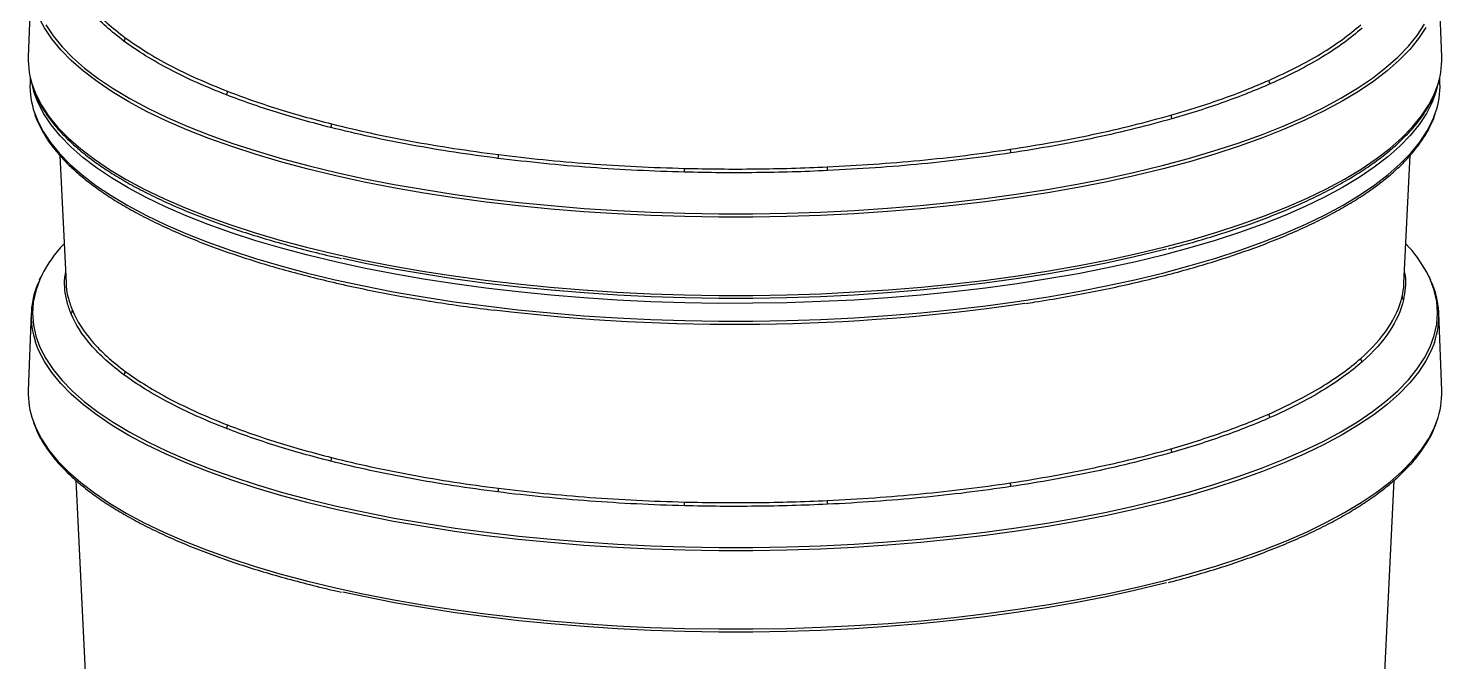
# Model space of a CAD drawing. Header units: millimetres. Extents: x 0 to 279, y 0 to 216.
# Drawn here: x 105.2 to 166, y 140.5 to 167.7 of the extents above; entities that cross this region are included whole.
import ezdxf

# ---------------------------------------------------------------- set-up
doc = ezdxf.new("R2010")
doc.units = ezdxf.units.MM

msp = doc.modelspace()

# ---------------------------------------------------------------- linework, layer by layer
at = {"color": 7, "linetype": 'Continuous', "lineweight": 25}
for p, q in [((105.315, 169.812), (105.192, 166.492)), ((165.949, 166.492), (165.826, 169.812)), ((105.274, 165.611), (105.265, 165.36)), ((165.876, 165.36), (165.866, 165.611)), ((106.547, 162.258), (106.815, 156.765)), ((164.325, 156.765), (164.593, 162.261)), ((105.72, 157.029), (105.662, 156.892)), ((124.901, 155.643), (124.946, 155.637)), ((124.946, 155.637), (125.214, 155.605)), ((105.315, 155.474), (105.192, 152.155)), ((165.949, 152.155), (165.826, 155.474)), ((107.228, 148.302), (109.664, 98.338)), ((161.477, 98.338), (163.913, 148.305))]:
    msp.add_line(p, q, dxfattribs=at)
at = {"color": 8, "linetype": 'Continuous', "lineweight": 25, "flags": 128}
for points in [[(124.873, 160.253), (123.518, 160.436), (122.191, 160.641), (120.895, 160.867), (119.634, 161.113), (118.41, 161.38), (117.226, 161.666), (116.085, 161.971), (114.989, 162.294), (113.942, 162.634), (112.945, 162.99), (112, 163.363), (111.111, 163.749), (110.279, 164.15), (109.506, 164.564), (108.794, 164.99), (108.145, 165.427), (107.559, 165.873), (107.039, 166.329), (106.586, 166.792), (106.2, 167.262), (105.883, 167.738), (105.635, 168.218), (105.501, 168.563)], [(105.94, 167.869), (106.257, 167.394), (106.642, 166.924), (107.094, 166.462), (107.613, 166.007), (108.198, 165.561), (108.846, 165.126), (109.557, 164.701), (110.328, 164.288), (111.159, 163.888), (112.046, 163.501), (112.988, 163.13), (113.983, 162.774), (115.029, 162.435), (116.123, 162.113), (117.261, 161.808), (118.443, 161.523), (119.665, 161.257), (120.924, 161.011), (122.217, 160.785), (123.541, 160.58), (124.893, 160.397)], [(165.271, 167.76), (164.957, 167.284), (164.574, 166.814), (164.124, 166.35), (163.607, 165.894), (163.025, 165.447), (162.378, 165.01), (161.669, 164.584), (160.899, 164.169), (160.069, 163.768), (159.183, 163.38), (158.241, 163.007), (157.246, 162.65), (156.201, 162.309), (155.108, 161.986), (153.969, 161.68), (152.787, 161.393), (151.564, 161.125), (150.305, 160.878), (149.011, 160.651), (147.685, 160.445), (146.332, 160.261), (144.953, 160.098), (143.552, 159.958), (142.133, 159.841), (140.698, 159.747), (139.251, 159.676), (137.796, 159.628), (136.335, 159.604), (134.873, 159.604), (133.413, 159.627), (131.957, 159.673), (130.51, 159.743), (129.074, 159.836), (127.654, 159.952), (126.253, 160.091), (124.873, 160.253)], [(124.893, 160.397), (126.271, 160.237), (127.67, 160.098), (129.087, 159.982), (130.52, 159.889), (131.964, 159.819), (133.417, 159.773), (134.875, 159.75), (136.334, 159.751), (137.792, 159.775), (139.244, 159.822), (140.688, 159.893), (142.12, 159.987), (143.537, 160.104), (144.935, 160.244), (146.311, 160.406), (147.662, 160.589), (148.985, 160.795), (150.276, 161.022), (151.534, 161.269), (152.753, 161.536), (153.933, 161.822), (155.07, 162.127), (156.161, 162.45), (157.205, 162.79), (158.197, 163.147), (159.137, 163.519), (160.022, 163.906), (160.85, 164.307), (161.618, 164.72), (162.326, 165.146), (162.972, 165.582), (163.553, 166.028), (164.069, 166.483), (164.518, 166.946), (164.9, 167.416), (165.213, 167.891)], [(105.398, 165.183), (105.513, 164.893), (105.762, 164.41), (106.081, 163.932), (106.468, 163.46), (106.923, 162.995), (107.445, 162.538), (108.033, 162.089), (108.685, 161.651), (109.4, 161.223), (110.176, 160.808), (111.012, 160.405), (111.905, 160.017), (112.853, 159.643), (113.854, 159.285), (114.906, 158.944), (116.006, 158.62), (117.151, 158.313), (118.34, 158.026), (119.569, 157.759), (120.836, 157.511), (122.136, 157.284), (123.469, 157.078), (124.829, 156.894)], [(124.865, 156.549), (123.509, 156.732), (122.181, 156.937), (120.885, 157.163), (119.622, 157.41), (118.398, 157.677), (117.213, 157.963), (116.071, 158.268), (114.974, 158.591), (113.926, 158.932), (112.928, 159.288), (111.983, 159.661), (111.094, 160.048), (110.261, 160.449), (109.487, 160.863), (108.775, 161.289), (108.125, 161.726), (107.539, 162.173), (107.018, 162.629), (106.565, 163.093), (106.179, 163.564), (105.861, 164.04), (105.613, 164.52), (105.478, 164.87)], [(124.829, 156.894), (126.215, 156.732), (127.622, 156.593), (129.048, 156.476), (130.489, 156.383), (131.942, 156.313), (133.404, 156.266), (134.87, 156.243), (136.339, 156.243), (137.805, 156.268), (139.266, 156.315), (140.719, 156.387), (142.159, 156.481), (143.585, 156.599), (144.991, 156.739), (146.375, 156.902), (147.735, 157.087), (149.065, 157.294), (150.365, 157.522), (151.629, 157.771), (152.857, 158.039), (154.043, 158.327), (155.187, 158.634), (156.285, 158.959), (157.335, 159.301), (158.333, 159.66), (159.279, 160.035), (160.169, 160.424), (161.002, 160.827), (161.775, 161.243), (162.487, 161.671), (163.136, 162.11), (163.721, 162.559), (164.24, 163.017), (164.692, 163.482), (165.076, 163.955), (165.392, 164.433), (165.637, 164.915), (165.74, 165.176)], [(165.66, 164.862), (165.537, 164.543), (165.292, 164.062), (164.978, 163.586), (164.595, 163.115), (164.145, 162.651), (163.627, 162.194), (163.045, 161.747), (162.397, 161.309), (161.688, 160.883), (160.917, 160.468), (160.087, 160.067), (159.2, 159.679), (158.258, 159.305), (157.262, 158.948), (156.216, 158.607), (155.122, 158.283), (153.982, 157.977), (152.799, 157.69), (151.576, 157.422), (150.315, 157.174), (149.021, 156.947), (147.694, 156.741), (146.339, 156.557), (144.96, 156.394), (143.558, 156.254), (142.137, 156.137), (140.702, 156.043), (139.254, 155.972), (137.798, 155.924), (136.336, 155.9), (134.873, 155.899), (133.411, 155.922), (131.954, 155.969), (130.506, 156.039), (129.07, 156.132), (127.648, 156.248), (126.246, 156.387), (124.865, 156.549)], [(105.457, 164.094), (105.586, 163.765), (105.834, 163.284), (106.152, 162.807), (106.538, 162.336), (106.992, 161.872), (107.513, 161.416), (108.099, 160.968), (108.75, 160.531), (109.463, 160.104), (110.238, 159.69), (111.071, 159.288), (111.962, 158.901), (112.907, 158.528), (113.906, 158.171), (114.955, 157.83), (116.053, 157.507), (117.196, 157.202), (118.382, 156.915), (119.608, 156.648), (120.871, 156.401), (122.169, 156.175), (123.498, 155.969), (124.855, 155.786), (126.237, 155.624), (127.641, 155.485), (129.064, 155.369), (130.501, 155.276), (131.951, 155.206), (133.409, 155.159), (134.872, 155.136), (136.337, 155.136), (137.8, 155.161), (139.257, 155.208), (140.706, 155.279), (142.143, 155.374), (143.565, 155.491), (144.968, 155.631), (146.349, 155.794), (147.705, 155.978), (149.033, 156.185), (150.329, 156.412), (151.591, 156.66), (152.815, 156.928), (153.999, 157.215), (155.14, 157.522), (156.235, 157.846), (157.282, 158.187), (158.278, 158.545), (159.222, 158.919), (160.11, 159.307), (160.94, 159.709), (161.712, 160.124), (162.422, 160.551), (163.07, 160.989), (163.653, 161.437), (164.171, 161.893), (164.622, 162.358), (165.005, 162.829), (165.32, 163.306), (165.565, 163.787), (165.686, 164.102)], [(105.769, 157.105), (105.683, 156.92), (105.509, 156.437), (105.405, 155.952), (105.371, 155.465), (105.408, 154.979), (105.515, 154.494), (105.693, 154.011), (105.94, 153.531), (106.257, 153.056), (106.642, 152.587), (107.094, 152.125), (107.613, 151.67), (108.198, 151.224), (108.846, 150.788), (109.557, 150.363), (110.328, 149.95), (111.159, 149.55), (112.046, 149.164), (112.988, 148.793), (113.983, 148.437), (115.029, 148.097), (116.123, 147.775), (117.261, 147.471), (118.443, 147.186), (119.665, 146.919), (120.924, 146.673), (122.217, 146.448), (123.541, 146.243), (124.893, 146.06)], [(124.893, 146.06), (126.271, 145.899), (127.67, 145.761), (129.087, 145.645), (130.52, 145.552), (131.964, 145.482), (133.417, 145.436), (134.875, 145.413), (136.334, 145.413), (137.792, 145.437), (139.244, 145.485), (140.688, 145.556), (142.12, 145.65), (143.537, 145.767), (144.935, 145.906), (146.311, 146.068), (147.662, 146.252), (148.985, 146.458), (150.276, 146.684), (151.534, 146.931), (152.753, 147.198), (153.933, 147.485), (155.07, 147.79), (156.161, 148.113), (157.205, 148.453), (158.197, 148.81), (159.137, 149.182), (160.022, 149.569), (160.85, 149.969), (161.618, 150.383), (162.326, 150.808), (162.972, 151.245), (163.553, 151.691), (164.069, 152.146), (164.518, 152.609), (164.9, 153.078), (165.213, 153.554), (165.458, 154.033), (165.632, 154.516), (165.736, 155.001), (165.77, 155.488), (165.733, 155.974), (165.625, 156.459), (165.448, 156.942), (165.304, 157.237)], [(124.873, 145.915), (123.518, 146.099), (122.191, 146.303), (120.895, 146.529), (119.634, 146.776), (118.41, 147.043), (117.226, 147.329), (116.085, 147.634), (114.989, 147.956), (113.942, 148.296), (112.945, 148.653), (112, 149.025), (111.111, 149.412), (110.279, 149.813), (109.506, 150.227), (108.794, 150.653), (108.145, 151.089), (107.559, 151.536), (107.039, 151.991), (106.586, 152.455), (106.2, 152.925), (105.883, 153.401), (105.635, 153.881), (105.501, 154.226)], [(165.637, 154.218), (165.515, 153.904), (165.271, 153.423), (164.957, 152.947), (164.574, 152.477), (164.124, 152.013), (163.607, 151.557), (163.025, 151.11), (162.378, 150.673), (161.669, 150.246), (160.899, 149.832), (160.069, 149.431), (159.183, 149.043), (158.241, 148.67), (157.246, 148.313), (156.201, 147.972), (155.108, 147.648), (153.969, 147.343), (152.787, 147.056), (151.564, 146.788), (150.305, 146.54), (149.011, 146.313), (147.685, 146.108), (146.332, 145.923), (144.953, 145.761), (143.552, 145.621), (142.133, 145.504), (140.698, 145.41), (139.251, 145.339), (137.796, 145.291), (136.335, 145.267), (134.873, 145.266), (133.413, 145.289), (131.957, 145.336), (130.51, 145.406), (129.074, 145.499), (127.654, 145.615), (126.253, 145.754), (124.873, 145.915)], [(105.398, 150.846), (105.513, 150.555), (105.762, 150.073), (106.081, 149.595), (106.468, 149.123), (106.923, 148.658), (107.445, 148.2), (108.033, 147.752), (108.685, 147.313), (109.4, 146.886), (110.176, 146.471), (111.012, 146.068), (111.905, 145.68), (112.853, 145.306), (113.854, 144.948), (114.906, 144.606), (116.006, 144.282), (117.151, 143.976), (118.34, 143.689), (119.569, 143.421), (120.836, 143.174), (122.136, 142.947), (123.469, 142.741), (124.829, 142.557)], [(124.829, 142.557), (126.215, 142.395), (127.622, 142.256), (129.048, 142.139), (130.489, 142.045), (131.942, 141.975), (133.404, 141.929), (134.87, 141.906), (136.339, 141.906), (137.805, 141.93), (139.266, 141.978), (140.719, 142.049), (142.159, 142.144), (143.585, 142.262), (144.991, 142.402), (146.375, 142.565), (147.735, 142.75), (149.065, 142.957), (150.365, 143.185), (151.629, 143.433), (152.857, 143.702), (154.043, 143.99), (155.187, 144.297), (156.285, 144.622), (157.335, 144.964), (158.333, 145.323), (159.279, 145.697), (160.169, 146.087), (161.002, 146.49), (161.775, 146.906), (162.487, 147.334), (163.136, 147.773), (163.721, 148.221), (164.24, 148.679), (164.692, 149.145), (165.076, 149.617), (165.392, 150.095), (165.637, 150.578), (165.74, 150.839)]]:
    msp.add_lwpolyline(points, dxfattribs=at)
at = {"color": 7, "linetype": 'Continuous', "lineweight": 25, "flags": 128}
for points in [[(105.478, 164.87), (105.435, 165.005), (105.367, 165.275)], [(165.774, 165.275), (165.712, 165.027), (165.66, 164.862)], [(154.114, 158.232), (153.926, 158.183), (152.747, 157.897), (151.527, 157.63), (150.271, 157.383), (148.98, 157.157), (147.657, 156.951), (146.307, 156.767), (144.931, 156.605), (143.534, 156.466), (142.118, 156.349), (140.686, 156.255), (139.243, 156.184), (137.791, 156.137), (136.334, 156.113), (134.875, 156.112), (133.418, 156.135), (131.965, 156.181), (130.521, 156.251), (129.089, 156.344), (127.673, 156.46), (126.274, 156.598), (124.897, 156.759), (123.545, 156.942), (122.222, 157.147), (120.929, 157.372), (119.671, 157.618), (118.715, 157.824)], [(154.114, 143.894), (153.926, 143.846), (152.747, 143.56), (151.527, 143.293), (150.271, 143.046), (148.98, 142.819), (147.657, 142.614), (146.307, 142.43), (144.931, 142.268), (143.534, 142.129), (142.118, 142.012), (140.686, 141.918), (139.243, 141.847), (137.791, 141.799), (136.334, 141.775), (134.875, 141.775), (133.418, 141.798), (131.965, 141.844), (130.521, 141.914), (129.089, 142.007), (127.673, 142.123), (126.274, 142.261), (124.897, 142.422), (123.545, 142.605), (122.222, 142.809), (120.929, 143.035), (119.671, 143.281), (118.715, 143.487)]]:
    msp.add_lwpolyline(points, dxfattribs=at)
at = {"color": 7, "linetype": 'Continuous', "lineweight": 25}
for centre, radius, start, end in [((109.138, 167.308), 0.22, 319.28986, 1.65425), ((108.711, 166.375), 3.521, 178.09844, 199.7893), ((162.431, 166.375), 3.519, 340.08093, 1.90899), ((108.769, 165.243), 3.506, 178.0873, 199.14523), ((158.771, 165.473), 0.256, 178.56807, 215.13621), ((162.376, 165.243), 3.501, 340.98035, 1.92392), ((113.486, 165.005), 0.27, 326.67989, 1.37654), ((117.893, 163.603), 0.339, 333.64581, 1.16431), ((154.625, 163.98), 0.314, 178.7685, 208.5139), ((124.829, 162.284), 0.573, 344.56377, 0.75509), ((147.897, 162.514), 0.494, 179.13839, 197.96254), ((130.732, 161.692), 2.665, 356.70137, 0.17241), ((140.997, 161.756), 1.462, 179.689, 186.01959), ((110.895, 154.492), 5.754, 136.78414, 152.98798), ((160.15, 154.415), 5.876, 28.70186, 43.29866), ((108.861, 155.352), 3.544, 155.38333, 198.52764), ((162.304, 155.353), 3.521, 341.18162, 24.88647), ((164.435, 156.189), 0.188, 177.7338, 226.43109), ((106.894, 155.593), 0.192, 314.31438, 2.12172), ((135.542, 241.524), 86.525, 263.16033, 278.29736), ((162.685, 153.526), 0.213, 178.26599, 222.01515), ((109.138, 152.971), 0.22, 319.28986, 1.65425), ((108.711, 152.038), 3.521, 178.09844, 199.7893), ((162.431, 152.038), 3.519, 340.08093, 1.90899), ((158.771, 151.136), 0.256, 178.56807, 215.13621), ((113.486, 150.668), 0.27, 326.67989, 1.37654), ((154.625, 149.643), 0.314, 178.7685, 208.5139), ((117.893, 149.266), 0.339, 333.64581, 1.16431), ((124.829, 147.947), 0.573, 344.56377, 0.75509), ((147.897, 148.177), 0.494, 179.13839, 197.96254), ((130.732, 147.354), 2.665, 356.70137, 0.17241), ((140.997, 147.419), 1.462, 179.689, 186.01959)]:
    msp.add_arc(centre, radius, start, end, dxfattribs=at)
for points, knots in [([(109.305, 167.164), (109.039, 167.372), (108.505, 167.788), (107.873, 168.439), (107.358, 169.107), (107.138, 169.563), (107.028, 169.792)], [0, 0, 0, 0, 0.246817, 0.494872, 0.746778, 1, 1, 1, 1]), ([(107.086, 169.937), (107.193, 169.714), (107.407, 169.268), (107.912, 168.607), (108.543, 167.951), (109.086, 167.527), (109.358, 167.314)], [0, 0, 0, 0, 0.246817, 0.494871, 0.746777, 1, 1, 1, 1]), ([(158.515, 165.479), (158.912, 165.662), (159.708, 166.028), (160.753, 166.614), (161.697, 167.227), (162.213, 167.655), (162.472, 167.869)], [0, 0, 0, 0, 0.246817, 0.494871, 0.746777, 1, 1, 1, 1]), ([(162.527, 167.72), (162.274, 167.511), (161.768, 167.09), (160.835, 166.481), (159.783, 165.888), (158.97, 165.513), (158.562, 165.326)], [0, 0, 0, 0, 0.246817, 0.494872, 0.746778, 1, 1, 1, 1]), ([(113.712, 164.857), (113.281, 165.031), (112.416, 165.381), (111.26, 165.945), (110.201, 166.538), (109.604, 166.955), (109.305, 167.164)], [0, 0, 0, 0, 0.2468165, 0.4948713, 0.7467772, 1, 1, 1, 1]), ([(109.358, 167.314), (109.649, 167.111), (110.231, 166.703), (111.275, 166.116), (112.435, 165.546), (113.315, 165.19), (113.756, 165.012)], [0, 0, 0, 0, 0.246817, 0.494872, 0.746778, 1, 1, 1, 1]), ([(154.311, 163.987), (154.692, 164.1), (155.456, 164.325), (156.533, 164.69), (157.563, 165.072), (158.198, 165.344), (158.515, 165.479)], [0, 0, 0, 0, 0.248215, 0.497134, 0.748203, 1, 1, 1, 1]), ([(158.562, 165.326), (158.248, 165.191), (157.62, 164.923), (156.593, 164.541), (155.51, 164.173), (154.736, 163.945), (154.349, 163.83)], [0, 0, 0, 0, 0.248215, 0.497134, 0.748203, 1, 1, 1, 1]), ([(105.415, 165.119), (105.449, 165.021), (105.538, 164.766), (105.751, 164.359), (106.047, 163.898), (106.409, 163.442), (106.831, 162.992), (107.314, 162.55), (107.856, 162.116), (108.457, 161.692), (109.113, 161.279), (109.825, 160.876), (110.589, 160.486), (111.406, 160.108), (112.272, 159.744), (113.186, 159.394), (114.147, 159.058), (115.152, 158.738), (116.198, 158.433), (117.288, 158.147), (118.11, 157.944), (118.579, 157.842), (118.66, 157.825)], [0, 0, 0, 0, 0.03246, 0.084743, 0.137343, 0.190226, 0.243325, 0.296565, 0.349883, 0.403234, 0.456584, 0.509916, 0.563224, 0.616505, 0.66976, 0.722991, 0.776198, 0.829386, 0.882555, 0.935708, 0.988848, 1, 1, 1, 1]), ([(118.197, 163.453), (117.795, 163.557), (116.989, 163.767), (115.843, 164.109), (114.741, 164.47), (114.055, 164.728), (113.712, 164.857)], [0, 0, 0, 0, 0.248215, 0.497134, 0.748203, 1, 1, 1, 1]), ([(113.756, 165.012), (114.094, 164.885), (114.77, 164.63), (115.864, 164.271), (117.012, 163.928), (117.825, 163.716), (118.232, 163.61)], [0, 0, 0, 0, 0.248215, 0.497134, 0.748203, 1, 1, 1, 1]), ([(154.203, 158.243), (154.325, 158.273), (154.814, 158.398), (155.632, 158.632), (156.653, 158.946), (157.628, 159.277), (158.559, 159.622), (159.441, 159.981), (160.274, 160.354), (161.057, 160.74), (161.786, 161.138), (162.462, 161.547), (163.082, 161.968), (163.645, 162.399), (164.15, 162.839), (164.595, 163.288), (164.98, 163.745), (165.3, 164.209), (165.556, 164.664), (165.672, 164.967), (165.728, 165.11)], [0, 0, 0, 0, 0.0191547, 0.0770768, 0.1350144, 0.1929698, 0.2509454, 0.3089437, 0.3669677, 0.4250197, 0.4831022, 0.541216, 0.5993601, 0.6575295, 0.715712, 0.7738749, 0.8319744, 0.8899465, 0.9477096, 1, 1, 1, 1]), ([(105.468, 164.03), (105.47, 164.023), (105.516, 163.858), (105.663, 163.539), (105.914, 163.075), (106.235, 162.616), (106.617, 162.163), (107.06, 161.716), (107.563, 161.277), (108.125, 160.847), (108.744, 160.427), (109.419, 160.018), (110.148, 159.62), (110.931, 159.235), (111.764, 158.862), (112.646, 158.503), (113.576, 158.158), (114.551, 157.829), (115.57, 157.514), (116.631, 157.216), (117.73, 156.935), (118.867, 156.67), (120.039, 156.424), (121.16, 156.209), (121.903, 156.086), (122.233, 156.031)], [0, 0, 0, 0, 0.002205, 0.047102, 0.092262, 0.137691, 0.183348, 0.229169, 0.275091, 0.321066, 0.367058, 0.413042, 0.459009, 0.504953, 0.550875, 0.596774, 0.642652, 0.688512, 0.734354, 0.780182, 0.825996, 0.871799, 0.917592, 0.963377, 1, 1, 1, 1]), ([(125.382, 162.131), (124.753, 162.215), (123.492, 162.384), (121.665, 162.695), (119.884, 163.046), (118.76, 163.317), (118.197, 163.453)], [0, 0, 0, 0, 0.246817, 0.494872, 0.746778, 1, 1, 1, 1]), ([(118.232, 163.61), (118.78, 163.478), (119.878, 163.213), (121.638, 162.864), (123.474, 162.55), (124.759, 162.378), (125.402, 162.291)], [0, 0, 0, 0, 0.246817, 0.494871, 0.746777, 1, 1, 1, 1]), ([(147.403, 162.521), (148.013, 162.618), (149.238, 162.812), (150.999, 163.16), (152.707, 163.547), (153.776, 163.84), (154.311, 163.987)], [0, 0, 0, 0, 0.2468175, 0.4948724, 0.7467776, 1, 1, 1, 1]), ([(154.349, 163.83), (153.826, 163.687), (152.778, 163.398), (151.084, 163.013), (149.306, 162.66), (148.054, 162.461), (147.427, 162.362)], [0, 0, 0, 0, 0.2468165, 0.4948713, 0.7467772, 1, 1, 1, 1]), ([(148.058, 155.898), (148.194, 155.917), (148.753, 155.999), (149.707, 156.162), (150.916, 156.387), (152.092, 156.63), (153.234, 156.892), (154.339, 157.171), (155.405, 157.466), (156.431, 157.778), (157.413, 158.105), (158.349, 158.447), (159.239, 158.804), (160.08, 159.174), (160.869, 159.557), (161.607, 159.953), (162.291, 160.36), (162.919, 160.778), (163.491, 161.207), (164.005, 161.645), (164.459, 162.093), (164.852, 162.548), (165.185, 163.01), (165.449, 163.478), (165.61, 163.822), (165.664, 164.01), (165.673, 164.039)], [0, 0, 0, 0, 0.014302, 0.058656, 0.103015, 0.147382, 0.191755, 0.236138, 0.280531, 0.324936, 0.369354, 0.413787, 0.458237, 0.502707, 0.547198, 0.591712, 0.63625, 0.680812, 0.725394, 0.769989, 0.814573, 0.859115, 0.903567, 0.94787, 0.991956, 1, 1, 1, 1]), ([(125.402, 162.291), (126.04, 162.216), (127.317, 162.065), (129.301, 161.896), (131.329, 161.766), (132.706, 161.722), (133.397, 161.7)], [0, 0, 0, 0, 0.246817, 0.494872, 0.746778, 1, 1, 1, 1]), ([(139.535, 161.764), (140.203, 161.799), (141.542, 161.871), (143.526, 162.039), (145.492, 162.249), (146.765, 162.43), (147.403, 162.521)], [0, 0, 0, 0, 0.246817, 0.494871, 0.746777, 1, 1, 1, 1]), ([(147.427, 162.362), (146.804, 162.273), (145.555, 162.095), (143.603, 161.884), (141.599, 161.712), (140.23, 161.639), (139.543, 161.603)], [0, 0, 0, 0, 0.246817, 0.494872, 0.746778, 1, 1, 1, 1]), ([(133.393, 161.538), (132.718, 161.56), (131.366, 161.603), (129.35, 161.73), (127.344, 161.899), (126.037, 162.054), (125.382, 162.131)], [0, 0, 0, 0, 0.246817, 0.494871, 0.746777, 1, 1, 1, 1]), ([(133.397, 161.7), (133.905, 161.689), (134.923, 161.669), (136.458, 161.673), (137.999, 161.701), (139.023, 161.743), (139.535, 161.764)], [0, 0, 0, 0, 0.248215, 0.497134, 0.748203, 1, 1, 1, 1]), ([(139.543, 161.603), (139.037, 161.582), (138.023, 161.54), (136.487, 161.512), (134.941, 161.507), (133.909, 161.528), (133.393, 161.538)], [0, 0, 0, 0, 0.248215, 0.497134, 0.748203, 1, 1, 1, 1]), ([(106.823, 156.766), (106.823, 156.719), (106.823, 156.502), (106.9, 156.112), (107.024, 155.771), (107.086, 155.6)], [0, 0, 0, 0, 0.118557, 0.558641, 1, 1, 1, 1]), ([(164.247, 156.197), (164.284, 156.366), (164.326, 156.556), (164.322, 156.745), (164.321, 156.765)], [0, 0, 0, 0, 0.894453, 1, 1, 1, 1]), ([(165.476, 156.9), (165.453, 156.958), (165.416, 157.055), (165.359, 157.15), (165.336, 157.189)], [0, 0, 0, 0, 0.596226, 1, 1, 1, 1]), ([(162.472, 153.532), (162.959, 153.962), (163.35, 154.399), (163.941, 155.287), (164.143, 155.738), (164.247, 156.197)], [0, 0, 0, 0, 0.5, 0.5, 1, 1, 1, 1]), ([(107.086, 155.6), (107.276, 155.144), (107.562, 154.698), (108.319, 153.824), (108.791, 153.396), (109.358, 152.977)], [0, 0, 0, 0, 0.5, 0.5, 1, 1, 1, 1]), ([(122.233, 156.031), (122.315, 156.017), (122.807, 155.933), (123.696, 155.801), (124.513, 155.694), (124.901, 155.643)], [0, 0, 0, 0, 0.095015, 0.570118, 1, 1, 1, 1]), ([(164.305, 156.053), (164.201, 155.594), (163.999, 155.142), (163.406, 154.252), (163.015, 153.814), (162.527, 153.383)], [0, 0, 0, 0, 0.5, 0.5, 1, 1, 1, 1]), ([(109.305, 152.827), (108.737, 153.247), (108.264, 153.676), (107.505, 154.552), (107.219, 154.999), (107.028, 155.455)], [0, 0, 0, 0, 0.5, 0.5, 1, 1, 1, 1]), ([(158.515, 151.142), (159.347, 151.509), (160.091, 151.891), (161.41, 152.688), (161.984, 153.102), (162.472, 153.532)], [0, 0, 0, 0, 0.5, 0.5, 1, 1, 1, 1]), ([(162.527, 153.383), (162.038, 152.952), (161.462, 152.537), (160.141, 151.739), (159.395, 151.356), (158.562, 150.988)], [0, 0, 0, 0, 0.5, 0.5, 1, 1, 1, 1]), ([(113.712, 150.52), (112.811, 150.869), (111.995, 151.236), (110.526, 152.005), (109.874, 152.407), (109.305, 152.827)], [0, 0, 0, 0, 0.5, 0.5, 1, 1, 1, 1]), ([(109.358, 152.977), (109.926, 152.558), (110.577, 152.157), (112.043, 151.389), (112.857, 151.023), (113.756, 150.674)], [0, 0, 0, 0, 0.5, 0.5, 1, 1, 1, 1]), ([(105.415, 150.781), (105.449, 150.684), (105.538, 150.429), (105.751, 150.022), (106.047, 149.561), (106.409, 149.105), (106.831, 148.655), (107.314, 148.213), (107.856, 147.779), (108.457, 147.355), (109.113, 146.941), (109.825, 146.539), (110.589, 146.149), (111.406, 145.771), (112.272, 145.407), (113.186, 145.057), (114.147, 144.721), (115.152, 144.401), (116.198, 144.096), (117.288, 143.809), (118.11, 143.607), (118.579, 143.505), (118.66, 143.487)], [0, 0, 0, 0, 0.03246, 0.084743, 0.137343, 0.190226, 0.243325, 0.296565, 0.349883, 0.403234, 0.456584, 0.509916, 0.563224, 0.616505, 0.66976, 0.722991, 0.776198, 0.829386, 0.882555, 0.935708, 0.988848, 1, 1, 1, 1]), ([(154.203, 143.905), (154.325, 143.936), (154.814, 144.06), (155.632, 144.295), (156.653, 144.609), (157.628, 144.939), (158.559, 145.284), (159.441, 145.644), (160.274, 146.017), (161.057, 146.402), (161.786, 146.8), (162.462, 147.21), (163.082, 147.631), (163.645, 148.061), (164.15, 148.502), (164.595, 148.951), (164.98, 149.408), (165.3, 149.872), (165.556, 150.327), (165.672, 150.629), (165.728, 150.773)], [0, 0, 0, 0, 0.0191547, 0.0770768, 0.1350144, 0.1929698, 0.2509454, 0.3089437, 0.3669677, 0.4250197, 0.4831022, 0.541216, 0.5993601, 0.6575295, 0.715712, 0.7738749, 0.8319744, 0.8899465, 0.9477096, 1, 1, 1, 1]), ([(147.403, 148.184), (148.66, 148.373), (149.863, 148.59), (152.166, 149.079), (153.265, 149.35), (154.311, 149.65)], [0, 0, 0, 0, 0.5, 0.5, 1, 1, 1, 1]), ([(154.349, 149.493), (153.301, 149.193), (152.199, 148.921), (149.892, 148.431), (148.686, 148.214), (147.427, 148.024)], [0, 0, 0, 0, 0.5, 0.5, 1, 1, 1, 1]), ([(125.382, 147.794), (124.089, 147.957), (122.845, 148.149), (120.45, 148.589), (119.3, 148.838), (118.197, 149.115)], [0, 0, 0, 0, 0.5, 0.5, 1, 1, 1, 1]), ([(118.232, 149.273), (119.333, 148.996), (120.481, 148.748), (122.871, 148.308), (124.113, 148.117), (125.402, 147.954)], [0, 0, 0, 0, 0.5, 0.5, 1, 1, 1, 1]), ([(133.393, 147.201), (132.015, 147.236), (130.659, 147.303), (127.988, 147.501), (126.674, 147.631), (125.382, 147.794)], [0, 0, 0, 0, 0.5, 0.5, 1, 1, 1, 1]), ([(125.402, 147.954), (126.692, 147.792), (128.004, 147.661), (130.669, 147.464), (132.022, 147.397), (133.397, 147.362)], [0, 0, 0, 0, 0.5, 0.5, 1, 1, 1, 1]), ([(139.535, 147.427), (140.901, 147.49), (142.239, 147.585), (144.862, 147.838), (146.146, 147.995), (147.403, 148.184)], [0, 0, 0, 0, 0.5, 0.5, 1, 1, 1, 1]), ([(147.427, 148.024), (146.168, 147.835), (144.88, 147.677), (142.253, 147.424), (140.912, 147.329), (139.543, 147.265)], [0, 0, 0, 0, 0.5, 0.5, 1, 1, 1, 1])]:
    msp.add_open_spline(points, degree=3, knots=knots, dxfattribs=at)
at = {"color": 8, "linetype": 'Continuous', "lineweight": 25}
for points, knots in [([(107.028, 155.455), (106.965, 155.624), (106.839, 155.962), (106.758, 156.474), (106.739, 156.893), (106.78, 157.141), (106.793, 157.217)], [0, 0, 0, 0, 0.288823, 0.578464, 0.870607, 1, 1, 1, 1]), ([(164.348, 157.228), (164.357, 157.181), (164.399, 156.962), (164.395, 156.569), (164.335, 156.226), (164.305, 156.053)], [0, 0, 0, 0, 0.120726, 0.559727, 1, 1, 1, 1])]:
    msp.add_open_spline(points, degree=3, knots=knots, dxfattribs=at)
at = {"color": 7, "linetype": 'Continuous', "lineweight": 25}
for points in [[(154.311, 149.65), (155.092, 149.874), (156.573, 150.346), (157.895, 150.868), (158.515, 151.142)], [(158.562, 150.988), (157.94, 150.714), (156.615, 150.191), (155.132, 149.717), (154.349, 149.493)], [(118.197, 149.115), (117.374, 149.323), (115.804, 149.764), (114.384, 150.259), (113.712, 150.52)], [(113.756, 150.674), (114.427, 150.414), (115.844, 149.921), (117.411, 149.48), (118.232, 149.273)], [(139.543, 147.265), (138.522, 147.218), (136.475, 147.16), (134.421, 147.175), (133.393, 147.201)], [(133.397, 147.362), (134.423, 147.336), (136.473, 147.322), (138.516, 147.379), (139.535, 147.427)]]:
    msp.add_open_spline(points, degree=3, dxfattribs=at)

doc.saveas('drawing.dxf')
